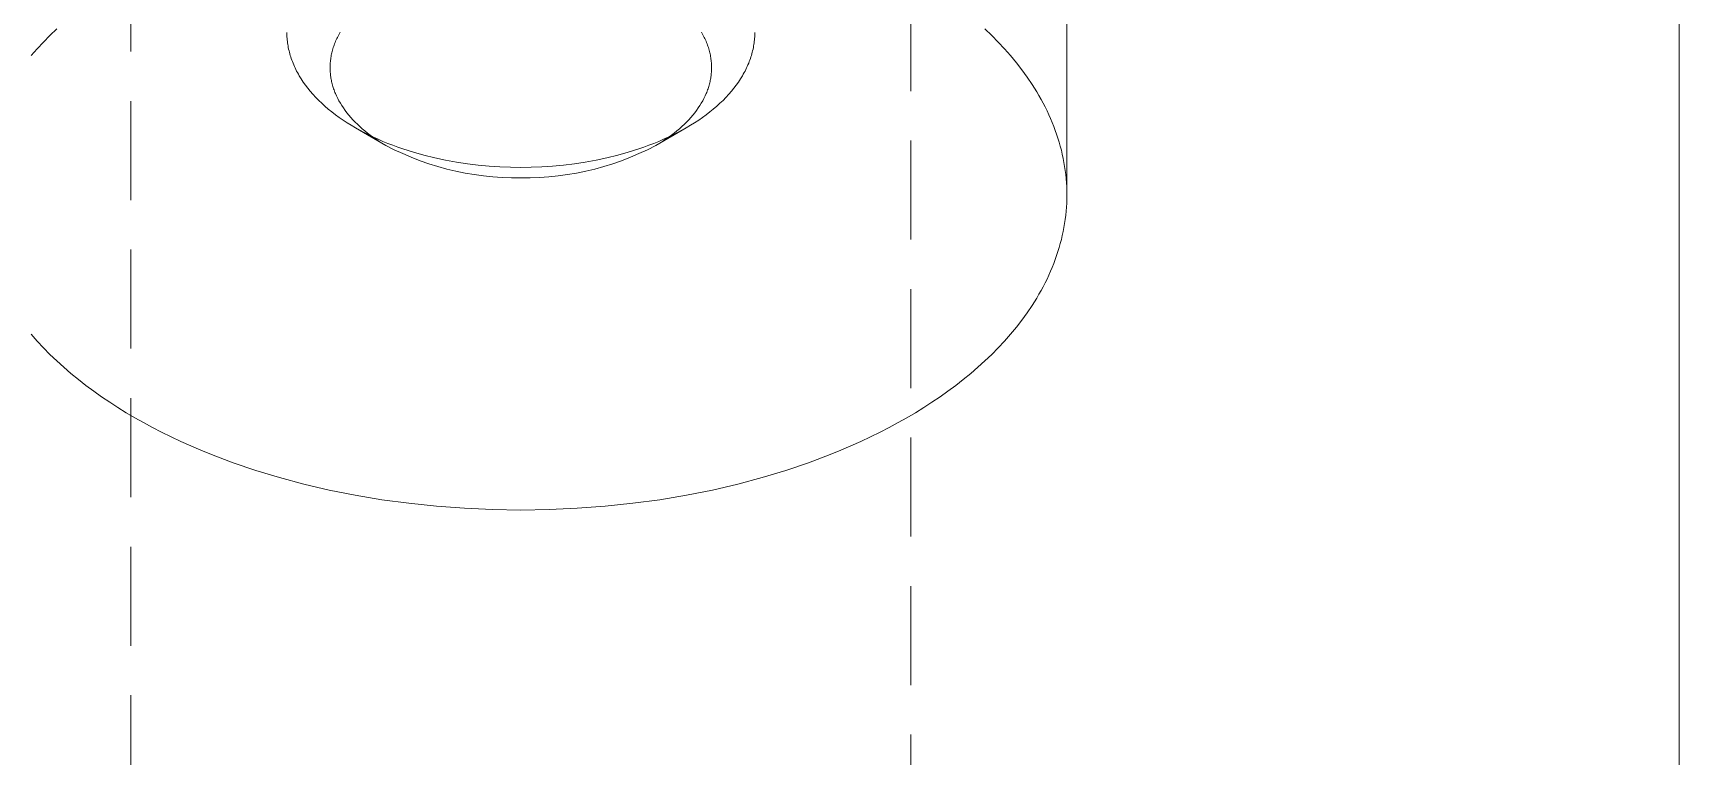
# Model space of a CAD drawing. Header units: millimetres. Extents: x -111 to 4919, y -143 to 3304.
# Drawn here: x 3066.1 to 3087.2, y 1411.18 to 1420.45 of the extents above; entities that cross this region are included whole.
import ezdxf

# ---------------------------------------------------------------- set-up
doc = ezdxf.new("R2010")
doc.units = ezdxf.units.MM
doc.linetypes.add('HIDDEN', pattern=[1.905, 1.27, -0.635])
doc.layers.add('ZANO_R', color=7, linetype='Continuous', lineweight=0)
doc.layers.add('ZANO_R_przerywana', color=7, linetype='HIDDEN', lineweight=0)

msp = doc.modelspace()

# ---------------------------------------------------------------- linework, layer by layer
at = {"layer": 'ZANO_R'}
for p, q in [((3087.204, 1388.573), (3087.204, 1710.273)), ((3079.355, 1418.376), (3079.355, 1424.908)), ((3066.318, 1420.422), (3066.235, 1420.337)), ((3066.405, 1420.505), (3066.318, 1420.422)), ((3069.355, 1420.442), (3069.355, 1420.461)), ((3069.356, 1420.423), (3069.355, 1420.442)), ((3069.357, 1420.404), (3069.356, 1420.423)), ((3069.358, 1420.384), (3069.357, 1420.404)), ((3069.36, 1420.365), (3069.358, 1420.384)), ((3069.362, 1420.345), (3069.36, 1420.365)), ((3069.364, 1420.325), (3069.362, 1420.345)), ((3069.981, 1420.348), (3069.974, 1420.331)), ((3069.988, 1420.364), (3069.981, 1420.348)), ((3069.996, 1420.381), (3069.988, 1420.364)), ((3070.004, 1420.397), (3069.996, 1420.381)), ((3070.012, 1420.414), (3070.004, 1420.397)), ((3070.021, 1420.43), (3070.012, 1420.414)), ((3070.03, 1420.446), (3070.021, 1420.43)), ((3070.04, 1420.463), (3070.03, 1420.446)), ((3074.68, 1420.446), (3074.671, 1420.463)), ((3074.689, 1420.43), (3074.68, 1420.446)), ((3074.698, 1420.414), (3074.689, 1420.43)), ((3074.706, 1420.397), (3074.698, 1420.414)), ((3074.714, 1420.381), (3074.706, 1420.397)), ((3074.722, 1420.364), (3074.714, 1420.381)), ((3074.729, 1420.348), (3074.722, 1420.364)), ((3074.736, 1420.331), (3074.729, 1420.348)), ((3075.348, 1420.345), (3075.346, 1420.325)), ((3075.35, 1420.365), (3075.348, 1420.345)), ((3075.352, 1420.384), (3075.35, 1420.365)), ((3075.353, 1420.404), (3075.352, 1420.384)), ((3075.354, 1420.423), (3075.353, 1420.404)), ((3075.355, 1420.442), (3075.354, 1420.423)), ((3075.355, 1420.461), (3075.355, 1420.442)), ((3078.392, 1420.422), (3078.305, 1420.505)), ((3078.476, 1420.337), (3078.392, 1420.422)), ((3066.154, 1420.25), (3066.076, 1420.162)), ((3066.235, 1420.337), (3066.154, 1420.25)), ((3069.367, 1420.306), (3069.364, 1420.325)), ((3069.371, 1420.286), (3069.367, 1420.306)), ((3069.374, 1420.266), (3069.371, 1420.286)), ((3069.378, 1420.246), (3069.374, 1420.266)), ((3069.383, 1420.226), (3069.378, 1420.246)), ((3069.388, 1420.206), (3069.383, 1420.226)), ((3069.393, 1420.186), (3069.388, 1420.206)), ((3069.399, 1420.166), (3069.393, 1420.186)), ((3069.405, 1420.146), (3069.399, 1420.166)), ((3069.412, 1420.126), (3069.405, 1420.146)), ((3069.92, 1420.135), (3069.917, 1420.119)), ((3069.922, 1420.152), (3069.92, 1420.135)), ((3069.925, 1420.168), (3069.922, 1420.152)), ((3069.929, 1420.184), (3069.925, 1420.168)), ((3069.932, 1420.2), (3069.929, 1420.184)), ((3069.936, 1420.216), (3069.932, 1420.2)), ((3069.941, 1420.233), (3069.936, 1420.216)), ((3069.945, 1420.249), (3069.941, 1420.233)), ((3069.95, 1420.265), (3069.945, 1420.249)), ((3069.956, 1420.282), (3069.95, 1420.265)), ((3069.962, 1420.298), (3069.956, 1420.282)), ((3069.968, 1420.315), (3069.962, 1420.298)), ((3069.974, 1420.331), (3069.968, 1420.315)), ((3074.742, 1420.315), (3074.736, 1420.331)), ((3074.749, 1420.298), (3074.742, 1420.315)), ((3074.754, 1420.282), (3074.749, 1420.298)), ((3074.76, 1420.265), (3074.754, 1420.282)), ((3074.765, 1420.249), (3074.76, 1420.265)), ((3074.77, 1420.233), (3074.765, 1420.249)), ((3074.774, 1420.216), (3074.77, 1420.233)), ((3074.778, 1420.2), (3074.774, 1420.216)), ((3074.782, 1420.184), (3074.778, 1420.2)), ((3074.785, 1420.168), (3074.782, 1420.184)), ((3074.788, 1420.152), (3074.785, 1420.168)), ((3074.791, 1420.135), (3074.788, 1420.152)), ((3074.793, 1420.119), (3074.791, 1420.135)), ((3075.305, 1420.146), (3075.298, 1420.126)), ((3075.311, 1420.166), (3075.305, 1420.146)), ((3075.317, 1420.186), (3075.311, 1420.166)), ((3075.322, 1420.206), (3075.317, 1420.186)), ((3075.327, 1420.226), (3075.322, 1420.206)), ((3075.332, 1420.246), (3075.327, 1420.226)), ((3075.336, 1420.266), (3075.332, 1420.246)), ((3075.34, 1420.286), (3075.336, 1420.266)), ((3075.343, 1420.306), (3075.34, 1420.286)), ((3075.346, 1420.325), (3075.343, 1420.306)), ((3078.557, 1420.25), (3078.476, 1420.337)), ((3078.634, 1420.162), (3078.557, 1420.25)), ((3078.709, 1420.072), (3078.634, 1420.162)), ((3069.419, 1420.106), (3069.412, 1420.126)), ((3069.427, 1420.086), (3069.419, 1420.106)), ((3069.435, 1420.066), (3069.427, 1420.086)), ((3069.443, 1420.045), (3069.435, 1420.066)), ((3069.452, 1420.025), (3069.443, 1420.045)), ((3069.461, 1420.005), (3069.452, 1420.025)), ((3069.471, 1419.985), (3069.461, 1420.005)), ((3069.481, 1419.965), (3069.471, 1419.985)), ((3069.492, 1419.944), (3069.481, 1419.965)), ((3069.503, 1419.924), (3069.492, 1419.944)), ((3069.515, 1419.904), (3069.503, 1419.924)), ((3069.911, 1420.056), (3069.91, 1420.04)), ((3069.91, 1420.04), (3069.91, 1420.024)), ((3069.91, 1420.024), (3069.91, 1420.009)), ((3069.91, 1420.009), (3069.91, 1419.994)), ((3069.91, 1419.994), (3069.91, 1419.979)), ((3069.91, 1419.979), (3069.911, 1419.964)), ((3069.912, 1420.071), (3069.911, 1420.056)), ((3069.911, 1419.964), (3069.912, 1419.95)), ((3069.913, 1420.087), (3069.912, 1420.071)), ((3069.912, 1419.95), (3069.913, 1419.935)), ((3069.915, 1420.103), (3069.913, 1420.087)), ((3069.913, 1419.935), (3069.915, 1419.92)), ((3069.917, 1420.119), (3069.915, 1420.103)), ((3074.795, 1420.103), (3074.793, 1420.119)), ((3074.797, 1420.087), (3074.795, 1420.103)), ((3074.796, 1419.92), (3074.797, 1419.935)), ((3074.798, 1420.071), (3074.797, 1420.087)), ((3074.797, 1419.935), (3074.799, 1419.95)), ((3074.799, 1420.056), (3074.798, 1420.071)), ((3074.8, 1420.04), (3074.799, 1420.056)), ((3074.799, 1419.964), (3074.8, 1419.979)), ((3074.799, 1419.95), (3074.799, 1419.964)), ((3074.801, 1420.024), (3074.8, 1420.04)), ((3074.8, 1419.979), (3074.801, 1419.994)), ((3074.801, 1420.009), (3074.801, 1420.024)), ((3074.801, 1419.994), (3074.801, 1420.009)), ((3075.207, 1419.924), (3075.196, 1419.904)), ((3075.218, 1419.944), (3075.207, 1419.924)), ((3075.229, 1419.965), (3075.218, 1419.944)), ((3075.239, 1419.985), (3075.229, 1419.965)), ((3075.249, 1420.005), (3075.239, 1419.985)), ((3075.258, 1420.025), (3075.249, 1420.005)), ((3075.267, 1420.045), (3075.258, 1420.025)), ((3075.276, 1420.066), (3075.267, 1420.045)), ((3075.284, 1420.086), (3075.276, 1420.066)), ((3075.291, 1420.106), (3075.284, 1420.086)), ((3075.298, 1420.126), (3075.291, 1420.106)), ((3078.779, 1419.981), (3078.709, 1420.072)), ((3078.847, 1419.888), (3078.779, 1419.981)), ((3069.539, 1419.864), (3069.515, 1419.904)), ((3069.566, 1419.824), (3069.539, 1419.864)), ((3069.594, 1419.784), (3069.566, 1419.824)), ((3069.624, 1419.744), (3069.594, 1419.784)), ((3069.656, 1419.705), (3069.624, 1419.744)), ((3069.915, 1419.92), (3069.916, 1419.905)), ((3069.916, 1419.905), (3069.918, 1419.89)), ((3069.918, 1419.89), (3069.921, 1419.875)), ((3069.921, 1419.875), (3069.923, 1419.86)), ((3069.923, 1419.86), (3069.926, 1419.844)), ((3069.926, 1419.844), (3069.929, 1419.829)), ((3069.929, 1419.829), (3069.933, 1419.814)), ((3069.933, 1419.814), (3069.937, 1419.799)), ((3069.937, 1419.799), (3069.941, 1419.783)), ((3069.941, 1419.783), (3069.945, 1419.768)), ((3069.945, 1419.768), (3069.95, 1419.753)), ((3069.95, 1419.753), (3069.955, 1419.737)), ((3069.955, 1419.737), (3069.961, 1419.722)), ((3069.961, 1419.722), (3069.966, 1419.706)), ((3074.744, 1419.706), (3074.75, 1419.722)), ((3074.75, 1419.722), (3074.755, 1419.737)), ((3074.755, 1419.737), (3074.76, 1419.753)), ((3074.76, 1419.753), (3074.765, 1419.768)), ((3074.765, 1419.768), (3074.769, 1419.783)), ((3074.769, 1419.783), (3074.773, 1419.799)), ((3074.773, 1419.799), (3074.777, 1419.814)), ((3074.777, 1419.814), (3074.781, 1419.829)), ((3074.781, 1419.829), (3074.784, 1419.844)), ((3074.784, 1419.844), (3074.787, 1419.86)), ((3074.787, 1419.86), (3074.79, 1419.875)), ((3074.79, 1419.875), (3074.792, 1419.89)), ((3074.792, 1419.89), (3074.794, 1419.905)), ((3074.794, 1419.905), (3074.796, 1419.92)), ((3075.086, 1419.744), (3075.054, 1419.705)), ((3075.116, 1419.784), (3075.086, 1419.744)), ((3075.145, 1419.824), (3075.116, 1419.784)), ((3075.171, 1419.864), (3075.145, 1419.824)), ((3075.196, 1419.904), (3075.171, 1419.864)), ((3078.91, 1419.794), (3078.847, 1419.888)), ((3078.94, 1419.746), (3078.91, 1419.794)), ((3078.97, 1419.698), (3078.94, 1419.746)), ((3069.69, 1419.666), (3069.656, 1419.705)), ((3069.726, 1419.627), (3069.69, 1419.666)), ((3069.764, 1419.589), (3069.726, 1419.627)), ((3069.803, 1419.551), (3069.764, 1419.589)), ((3069.844, 1419.514), (3069.803, 1419.551)), ((3069.887, 1419.477), (3069.844, 1419.514)), ((3069.966, 1419.706), (3069.972, 1419.691)), ((3069.972, 1419.691), (3069.979, 1419.676)), ((3069.979, 1419.676), (3069.992, 1419.645)), ((3069.992, 1419.645), (3070.007, 1419.614)), ((3070.007, 1419.614), (3070.023, 1419.583)), ((3070.023, 1419.583), (3070.041, 1419.552)), ((3070.041, 1419.552), (3070.06, 1419.521)), ((3070.06, 1419.521), (3070.08, 1419.491)), ((3074.63, 1419.491), (3074.651, 1419.521)), ((3074.651, 1419.521), (3074.669, 1419.552)), ((3074.669, 1419.552), (3074.687, 1419.583)), ((3074.687, 1419.583), (3074.703, 1419.614)), ((3074.703, 1419.614), (3074.718, 1419.645)), ((3074.718, 1419.645), (3074.732, 1419.676)), ((3074.732, 1419.676), (3074.738, 1419.691)), ((3074.738, 1419.691), (3074.744, 1419.706)), ((3074.866, 1419.514), (3074.823, 1419.477)), ((3074.907, 1419.551), (3074.866, 1419.514)), ((3074.947, 1419.589), (3074.907, 1419.551)), ((3074.984, 1419.627), (3074.947, 1419.589)), ((3075.02, 1419.666), (3074.984, 1419.627)), ((3075.054, 1419.705), (3075.02, 1419.666)), ((3078.998, 1419.65), (3078.97, 1419.698)), ((3079.025, 1419.601), (3078.998, 1419.65)), ((3079.052, 1419.553), (3079.025, 1419.601)), ((3079.077, 1419.504), (3079.052, 1419.553)), ((3079.101, 1419.454), (3079.077, 1419.504)), ((3069.932, 1419.44), (3069.887, 1419.477)), ((3069.978, 1419.405), (3069.932, 1419.44)), ((3070.026, 1419.37), (3069.978, 1419.405)), ((3070.076, 1419.335), (3070.026, 1419.37)), ((3070.127, 1419.302), (3070.076, 1419.335)), ((3070.08, 1419.491), (3070.102, 1419.46)), ((3070.102, 1419.46), (3070.124, 1419.43)), ((3070.124, 1419.43), (3070.149, 1419.4)), ((3070.18, 1419.269), (3070.127, 1419.302)), ((3070.149, 1419.4), (3070.174, 1419.37)), ((3070.174, 1419.37), (3070.201, 1419.34)), ((3070.201, 1419.34), (3070.229, 1419.311)), ((3070.229, 1419.311), (3070.259, 1419.282)), ((3074.452, 1419.282), (3074.481, 1419.311)), ((3074.481, 1419.311), (3074.509, 1419.34)), ((3074.509, 1419.34), (3074.536, 1419.37)), ((3074.583, 1419.302), (3074.531, 1419.269)), ((3074.536, 1419.37), (3074.562, 1419.4)), ((3074.562, 1419.4), (3074.586, 1419.43)), ((3074.635, 1419.335), (3074.583, 1419.302)), ((3074.586, 1419.43), (3074.609, 1419.46)), ((3074.609, 1419.46), (3074.63, 1419.491)), ((3074.684, 1419.37), (3074.635, 1419.335)), ((3074.732, 1419.405), (3074.684, 1419.37)), ((3074.779, 1419.44), (3074.732, 1419.405)), ((3074.823, 1419.477), (3074.779, 1419.44)), ((3079.124, 1419.405), (3079.101, 1419.454)), ((3079.147, 1419.355), (3079.124, 1419.405)), ((3079.168, 1419.305), (3079.147, 1419.355)), ((3079.188, 1419.254), (3079.168, 1419.305)), ((3070.234, 1419.237), (3070.18, 1419.269)), ((3070.626, 1419.01), (3070.234, 1419.237)), ((3070.289, 1419.205), (3070.234, 1419.237)), ((3070.259, 1419.282), (3070.289, 1419.253)), ((3070.289, 1419.253), (3070.321, 1419.225)), ((3070.346, 1419.175), (3070.289, 1419.205)), ((3070.321, 1419.225), (3070.355, 1419.197)), ((3070.405, 1419.145), (3070.346, 1419.175)), ((3070.355, 1419.197), (3070.389, 1419.169)), ((3070.389, 1419.169), (3070.425, 1419.142)), ((3070.464, 1419.117), (3070.405, 1419.145)), ((3070.425, 1419.142), (3070.462, 1419.115)), ((3070.462, 1419.115), (3070.5, 1419.089)), ((3070.525, 1419.089), (3070.464, 1419.117)), ((3070.5, 1419.089), (3070.539, 1419.063)), ((3070.587, 1419.062), (3070.525, 1419.089)), ((3074.084, 1419.01), (3074.476, 1419.237)), ((3074.185, 1419.089), (3074.124, 1419.062)), ((3074.172, 1419.063), (3074.211, 1419.089)), ((3074.246, 1419.117), (3074.185, 1419.089)), ((3074.211, 1419.089), (3074.249, 1419.115)), ((3074.306, 1419.145), (3074.246, 1419.117)), ((3074.249, 1419.115), (3074.286, 1419.142)), ((3074.286, 1419.142), (3074.321, 1419.169)), ((3074.364, 1419.175), (3074.306, 1419.145)), ((3074.321, 1419.169), (3074.356, 1419.197)), ((3074.356, 1419.197), (3074.389, 1419.225)), ((3074.421, 1419.205), (3074.364, 1419.175)), ((3074.389, 1419.225), (3074.421, 1419.253)), ((3074.421, 1419.253), (3074.452, 1419.282)), ((3074.476, 1419.237), (3074.421, 1419.205)), ((3074.531, 1419.269), (3074.476, 1419.237)), ((3079.207, 1419.204), (3079.188, 1419.254)), ((3079.224, 1419.153), (3079.207, 1419.204)), ((3079.241, 1419.102), (3079.224, 1419.153)), ((3079.257, 1419.051), (3079.241, 1419.102)), ((3070.65, 1419.036), (3070.587, 1419.062)), ((3070.626, 1419.01), (3070.733, 1418.956)), ((3070.714, 1419.012), (3070.65, 1419.036)), ((3070.778, 1418.988), (3070.714, 1419.012)), ((3070.733, 1418.956), (3070.841, 1418.905)), ((3070.844, 1418.965), (3070.778, 1418.988)), ((3070.841, 1418.905), (3070.951, 1418.858)), ((3070.977, 1418.923), (3070.844, 1418.965)), ((3071.113, 1418.885), (3070.977, 1418.923)), ((3071.251, 1418.851), (3071.113, 1418.885)), ((3073.597, 1418.885), (3073.459, 1418.851)), ((3073.733, 1418.923), (3073.597, 1418.885)), ((3073.866, 1418.965), (3073.733, 1418.923)), ((3073.759, 1418.858), (3073.869, 1418.905)), ((3073.932, 1418.988), (3073.866, 1418.965)), ((3073.869, 1418.905), (3073.978, 1418.956)), ((3073.997, 1419.012), (3073.932, 1418.988)), ((3073.978, 1418.956), (3074.084, 1419.01)), ((3074.061, 1419.036), (3073.997, 1419.012)), ((3074.124, 1419.062), (3074.061, 1419.036)), ((3079.271, 1419), (3079.257, 1419.051)), ((3079.285, 1418.948), (3079.271, 1419)), ((3079.297, 1418.897), (3079.285, 1418.948)), ((3079.308, 1418.845), (3079.297, 1418.897)), ((3070.951, 1418.858), (3071.063, 1418.815)), ((3071.063, 1418.815), (3071.176, 1418.775)), ((3071.176, 1418.775), (3071.291, 1418.74)), ((3071.39, 1418.821), (3071.251, 1418.851)), ((3071.291, 1418.74), (3071.406, 1418.708)), ((3071.53, 1418.796), (3071.39, 1418.821)), ((3071.406, 1418.708), (3071.523, 1418.68)), ((3071.523, 1418.68), (3071.64, 1418.656)), ((3071.67, 1418.775), (3071.53, 1418.796)), ((3071.809, 1418.758), (3071.67, 1418.775)), ((3071.948, 1418.745), (3071.809, 1418.758)), ((3072.086, 1418.736), (3071.948, 1418.745)), ((3072.221, 1418.731), (3072.086, 1418.736)), ((3072.355, 1418.729), (3072.221, 1418.731)), ((3072.489, 1418.731), (3072.355, 1418.729)), ((3072.625, 1418.736), (3072.489, 1418.731)), ((3072.762, 1418.745), (3072.625, 1418.736)), ((3072.901, 1418.758), (3072.762, 1418.745)), ((3073.041, 1418.775), (3072.901, 1418.758)), ((3073.181, 1418.796), (3073.041, 1418.775)), ((3073.07, 1418.656), (3073.188, 1418.68)), ((3073.32, 1418.821), (3073.181, 1418.796)), ((3073.188, 1418.68), (3073.304, 1418.708)), ((3073.304, 1418.708), (3073.42, 1418.74)), ((3073.459, 1418.851), (3073.32, 1418.821)), ((3073.42, 1418.74), (3073.534, 1418.775)), ((3073.534, 1418.775), (3073.647, 1418.815)), ((3073.647, 1418.815), (3073.759, 1418.858)), ((3079.318, 1418.793), (3079.308, 1418.845)), ((3079.326, 1418.741), (3079.318, 1418.793)), ((3079.334, 1418.689), (3079.326, 1418.741)), ((3079.341, 1418.637), (3079.334, 1418.689)), ((3071.64, 1418.656), (3071.758, 1418.636)), ((3071.758, 1418.636), (3071.877, 1418.62)), ((3071.877, 1418.62), (3071.996, 1418.608)), ((3071.996, 1418.608), (3072.116, 1418.6)), ((3072.116, 1418.6), (3072.235, 1418.596)), ((3072.235, 1418.596), (3072.355, 1418.597)), ((3072.355, 1418.597), (3072.475, 1418.596)), ((3072.475, 1418.596), (3072.595, 1418.6)), ((3072.595, 1418.6), (3072.714, 1418.608)), ((3072.714, 1418.608), (3072.833, 1418.62)), ((3072.833, 1418.62), (3072.952, 1418.636)), ((3072.952, 1418.636), (3073.07, 1418.656)), ((3079.346, 1418.585), (3079.341, 1418.637)), ((3079.35, 1418.532), (3079.346, 1418.585)), ((3079.353, 1418.48), (3079.35, 1418.532)), ((3079.355, 1418.428), (3079.353, 1418.48)), ((3079.35, 1418.219), (3079.353, 1418.271)), ((3079.353, 1418.271), (3079.355, 1418.323)), ((3079.355, 1418.376), (3079.355, 1418.428)), ((3079.355, 1418.323), (3079.355, 1418.376)), ((3079.326, 1418.01), (3079.334, 1418.062)), ((3079.334, 1418.062), (3079.341, 1418.114)), ((3079.341, 1418.114), (3079.346, 1418.166)), ((3079.346, 1418.166), (3079.35, 1418.219)), ((3079.285, 1417.803), (3079.297, 1417.855)), ((3079.297, 1417.855), (3079.308, 1417.906)), ((3079.308, 1417.906), (3079.318, 1417.958)), ((3079.318, 1417.958), (3079.326, 1418.01)), ((3079.224, 1417.598), (3079.241, 1417.649)), ((3079.241, 1417.649), (3079.257, 1417.7)), ((3079.257, 1417.7), (3079.271, 1417.752)), ((3079.271, 1417.752), (3079.285, 1417.803)), ((3079.124, 1417.347), (3079.147, 1417.396)), ((3079.147, 1417.396), (3079.168, 1417.447)), ((3079.168, 1417.447), (3079.188, 1417.497)), ((3079.188, 1417.497), (3079.207, 1417.547)), ((3079.207, 1417.547), (3079.224, 1417.598)), ((3079.025, 1417.15), (3079.052, 1417.198)), ((3079.052, 1417.198), (3079.077, 1417.248)), ((3079.077, 1417.248), (3079.101, 1417.297)), ((3079.101, 1417.297), (3079.124, 1417.347)), ((3078.91, 1416.957), (3078.94, 1417.005)), ((3078.94, 1417.005), (3078.97, 1417.053)), ((3078.97, 1417.053), (3078.998, 1417.101)), ((3078.998, 1417.101), (3079.025, 1417.15)), ((3078.709, 1416.679), (3078.779, 1416.77)), ((3078.779, 1416.77), (3078.847, 1416.863)), ((3078.847, 1416.863), (3078.91, 1416.957)), ((3066.076, 1416.589), (3066.154, 1416.501)), ((3078.557, 1416.501), (3078.634, 1416.589)), ((3078.634, 1416.589), (3078.709, 1416.679)), ((3066.154, 1416.501), (3066.235, 1416.414)), ((3066.235, 1416.414), (3066.318, 1416.33)), ((3078.392, 1416.33), (3078.476, 1416.414)), ((3078.476, 1416.414), (3078.557, 1416.501)), ((3066.318, 1416.33), (3066.405, 1416.246)), ((3066.405, 1416.246), (3066.495, 1416.165)), ((3066.495, 1416.165), (3066.587, 1416.086)), ((3078.123, 1416.086), (3078.215, 1416.165)), ((3078.215, 1416.165), (3078.305, 1416.246)), ((3078.305, 1416.246), (3078.392, 1416.33)), ((3066.587, 1416.086), (3066.682, 1416.008)), ((3066.682, 1416.008), (3066.78, 1415.932)), ((3066.78, 1415.932), (3066.879, 1415.858)), ((3077.831, 1415.858), (3077.931, 1415.932)), ((3077.931, 1415.932), (3078.028, 1416.008)), ((3078.028, 1416.008), (3078.123, 1416.086)), ((3066.879, 1415.858), (3066.981, 1415.786)), ((3066.981, 1415.786), (3067.084, 1415.716)), ((3067.084, 1415.716), (3067.19, 1415.648)), ((3077.521, 1415.648), (3077.626, 1415.716)), ((3077.626, 1415.716), (3077.73, 1415.786)), ((3077.73, 1415.786), (3077.831, 1415.858)), ((3067.19, 1415.648), (3067.297, 1415.582)), ((3067.297, 1415.582), (3067.405, 1415.518)), ((3067.405, 1415.518), (3067.517, 1415.455)), ((3077.194, 1415.455), (3077.305, 1415.518)), ((3077.305, 1415.518), (3077.414, 1415.582)), ((3077.414, 1415.582), (3077.521, 1415.648)), ((3067.517, 1415.455), (3067.631, 1415.393)), ((3067.631, 1415.393), (3067.749, 1415.332)), ((3067.749, 1415.332), (3067.87, 1415.273)), ((3076.84, 1415.273), (3076.961, 1415.332)), ((3076.961, 1415.332), (3077.079, 1415.393)), ((3077.079, 1415.393), (3077.194, 1415.455)), ((3067.87, 1415.273), (3067.995, 1415.214)), ((3067.995, 1415.214), (3068.123, 1415.156)), ((3068.123, 1415.156), (3068.254, 1415.1)), ((3068.254, 1415.1), (3068.389, 1415.046)), ((3076.322, 1415.046), (3076.456, 1415.1)), ((3076.456, 1415.1), (3076.587, 1415.156)), ((3076.587, 1415.156), (3076.715, 1415.214)), ((3076.715, 1415.214), (3076.84, 1415.273)), ((3068.389, 1415.046), (3068.667, 1414.94)), ((3068.667, 1414.94), (3068.958, 1414.842)), ((3075.752, 1414.842), (3076.043, 1414.94)), ((3076.043, 1414.94), (3076.322, 1415.046)), ((3068.958, 1414.842), (3069.261, 1414.75)), ((3069.261, 1414.75), (3069.575, 1414.667)), ((3069.575, 1414.667), (3069.899, 1414.591)), ((3074.812, 1414.591), (3075.135, 1414.667)), ((3075.135, 1414.667), (3075.449, 1414.75)), ((3075.449, 1414.75), (3075.752, 1414.842)), ((3069.899, 1414.591), (3070.232, 1414.525)), ((3070.232, 1414.525), (3070.573, 1414.467)), ((3070.573, 1414.467), (3070.921, 1414.42)), ((3073.79, 1414.42), (3074.137, 1414.467)), ((3074.137, 1414.467), (3074.479, 1414.525)), ((3074.479, 1414.525), (3074.812, 1414.591)), ((3070.921, 1414.42), (3071.274, 1414.383)), ((3071.274, 1414.383), (3071.632, 1414.356)), ((3071.632, 1414.356), (3071.993, 1414.34)), ((3071.993, 1414.34), (3072.355, 1414.334)), ((3072.355, 1414.334), (3072.717, 1414.34)), ((3072.717, 1414.34), (3073.078, 1414.356)), ((3073.078, 1414.356), (3073.436, 1414.383)), ((3073.436, 1414.383), (3073.79, 1414.42))]:
    msp.add_line(p, q, dxfattribs=at)
at = {"layer": 'ZANO_R_przerywana'}
for p, q in [((3077.355, 1424.788), (3077.355, 1326.869)), ((3067.355, 1326.869), (3067.355, 1424.762))]:
    msp.add_line(p, q, dxfattribs=at)

doc.saveas('drawing.dxf')
